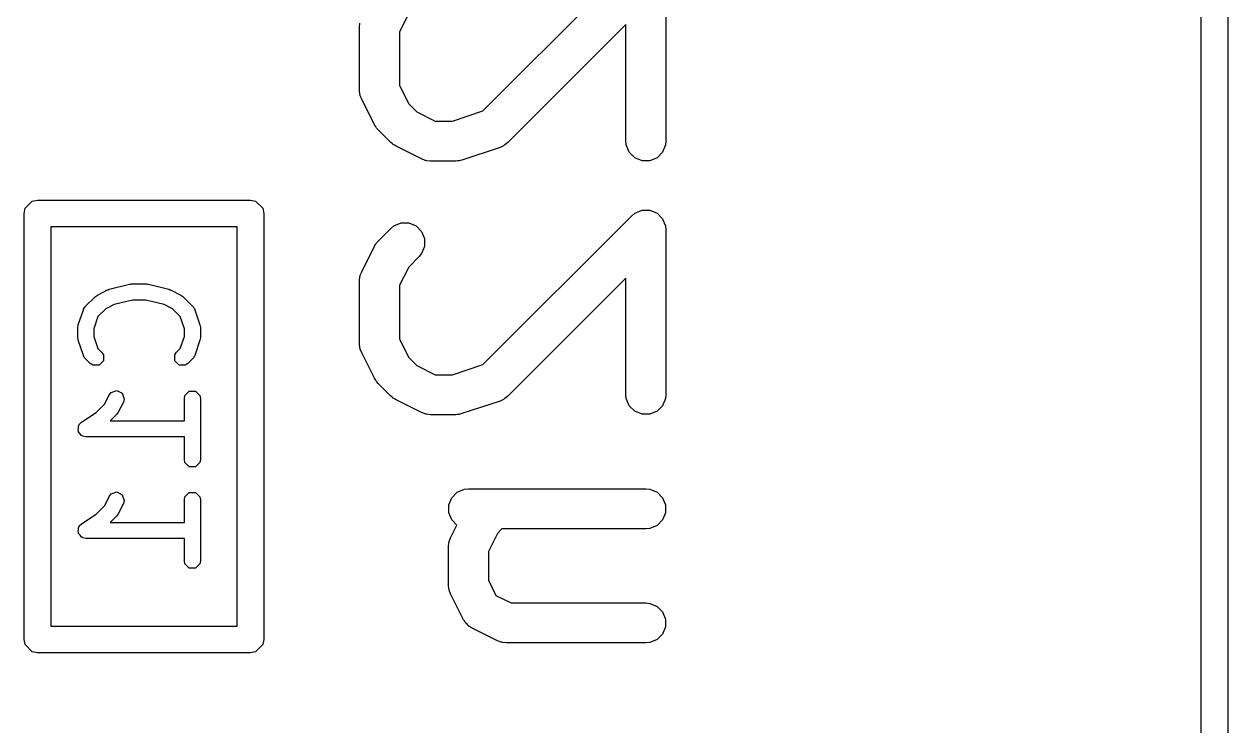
# Model space of a CAD drawing. Header units: inches. Extents: x 4.98 to 6.65, y -4.98 to -3.32.
# Drawn here: x 6.2933 to 6.4713, y -4.1176 to -4.0138 of the extents above; entities that cross this region are included whole.
import ezdxf

# ---------------------------------------------------------------- set-up
doc = ezdxf.new("R2010")
doc.units = ezdxf.units.IN
doc.header["$MEASUREMENT"] = 0
doc.layers.add('BLACK', color=250, linetype='CONTINUOUS')

msp = doc.modelspace()

# ---------------------------------------------------------------- linework, layer by layer
at = {"layer": 'BLACK', "linetype": 'CONTINUOUS'}
for p, q in [((6.47126, -3.49685), (6.47126, -4.75669)), ((6.46732, -4.75472), (6.46732, -3.49882)), ((6.36114, -4.02669), (6.38314, -4.00468)), ((6.38818, -4.00677), (6.38818, -4.03114)), ((6.35016, -4.01227), (6.34881, -4.01497)), ((6.34291, -4.01427), (6.34296, -4.0137)), ((6.34291, -4.02365), (6.34291, -4.01427)), ((6.38228, -4.0139), (6.36482, -4.03136)), ((6.38228, -4.03114), (6.38228, -4.0139)), ((6.34881, -4.01497), (6.34881, -4.02295)), ((6.34881, -4.02295), (6.35016, -4.02565)), ((6.34296, -4.02422), (6.34291, -4.02365)), ((6.343, -4.02432), (6.34296, -4.02422)), ((6.34301, -4.02443), (6.343, -4.02432)), ((6.34322, -4.02497), (6.34301, -4.02443)), ((6.34509, -4.02872), (6.34322, -4.02497)), ((6.35016, -4.02565), (6.35136, -4.02684)), ((6.35136, -4.02684), (6.35406, -4.02819)), ((6.35663, -4.02819), (6.36114, -4.02669)), ((6.34525, -4.02896), (6.34509, -4.02872)), ((6.35406, -4.02819), (6.35663, -4.02819)), ((6.34528, -4.02904), (6.34525, -4.02896)), ((6.34535, -4.02912), (6.34528, -4.02904)), ((6.3454, -4.02921), (6.34535, -4.02912)), ((6.34546, -4.02926), (6.3454, -4.02921)), ((6.34565, -4.02948), (6.34546, -4.02926)), ((6.34752, -4.03136), (6.34565, -4.02948)), ((6.34775, -4.03154), (6.34752, -4.03136)), ((6.3478, -4.0316), (6.34775, -4.03154)), ((6.34789, -4.03166), (6.3478, -4.0316)), ((6.34797, -4.03172), (6.34789, -4.03166)), ((6.34804, -4.03175), (6.34797, -4.03172)), ((6.34829, -4.03191), (6.34804, -4.03175)), ((6.35204, -4.03379), (6.34829, -4.03191)), ((6.36367, -4.03207), (6.35804, -4.03395)), ((6.36419, -4.03184), (6.36367, -4.03207)), ((6.36427, -4.03177), (6.36419, -4.03184)), ((6.36437, -4.03172), (6.36427, -4.03177)), ((6.36482, -4.03136), (6.36437, -4.03172)), ((6.38233, -4.03172), (6.38228, -4.03114)), ((6.38277, -4.03278), (6.38233, -4.03172)), ((6.38813, -4.03172), (6.38768, -4.03278)), ((6.38818, -4.03114), (6.38813, -4.03172)), ((6.35258, -4.03399), (6.35204, -4.03379)), ((6.35268, -4.034), (6.35258, -4.03399)), ((6.35278, -4.03404), (6.35268, -4.034)), ((6.35336, -4.0341), (6.35278, -4.03404)), ((6.35711, -4.0341), (6.35336, -4.0341)), ((6.3574, -4.03407), (6.35711, -4.0341)), ((6.35748, -4.03407), (6.3574, -4.03407)), ((6.35758, -4.03405), (6.35748, -4.03407)), ((6.35768, -4.03404), (6.35758, -4.03405)), ((6.35776, -4.03401), (6.35768, -4.03404)), ((6.35804, -4.03395), (6.35776, -4.03401)), ((6.38359, -4.0336), (6.38277, -4.03278)), ((6.38465, -4.03404), (6.38359, -4.0336)), ((6.38581, -4.03404), (6.38465, -4.03404)), ((6.38687, -4.0336), (6.38581, -4.03404)), ((6.38768, -4.03278), (6.38687, -4.0336)), ((6.29331, -4.04183), (6.29346, -4.04108)), ((6.29346, -4.04108), (6.29452, -4.04001)), ((6.29452, -4.04001), (6.29528, -4.03986)), ((6.29528, -4.03986), (6.32677, -4.03986)), ((6.32677, -4.03986), (6.32752, -4.04001)), ((6.32752, -4.04001), (6.32859, -4.04108)), ((6.32859, -4.04108), (6.32874, -4.04183)), ((6.29331, -4.10482), (6.29331, -4.04183)), ((6.32874, -4.04183), (6.32874, -4.10482)), ((6.36114, -4.06418), (6.38314, -4.04218)), ((6.38314, -4.04218), (6.38359, -4.04181)), ((6.38359, -4.04181), (6.38434, -4.0415)), ((6.38434, -4.0415), (6.38465, -4.04137)), ((6.38465, -4.04137), (6.38581, -4.04137)), ((6.38581, -4.04137), (6.38687, -4.04181)), ((6.38687, -4.04181), (6.38768, -4.04263)), ((6.38768, -4.04263), (6.38794, -4.04325)), ((6.29724, -4.0438), (6.29724, -4.10285)), ((6.3248, -4.0438), (6.29724, -4.0438)), ((6.3248, -4.10285), (6.3248, -4.0438)), ((6.34565, -4.04593), (6.34752, -4.04405)), ((6.34752, -4.04405), (6.34797, -4.04369)), ((6.34797, -4.04369), (6.34903, -4.04325)), ((6.34903, -4.04325), (6.35018, -4.04325)), ((6.35018, -4.04325), (6.35125, -4.04369)), ((6.35125, -4.04369), (6.35206, -4.0445)), ((6.35206, -4.0445), (6.3525, -4.04557)), ((6.38794, -4.04325), (6.38813, -4.04369)), ((6.38813, -4.04369), (6.38818, -4.04427)), ((6.38818, -4.04427), (6.38818, -4.06864)), ((6.34509, -4.0467), (6.34525, -4.04645)), ((6.34525, -4.04645), (6.34528, -4.04638)), ((6.34528, -4.04638), (6.34535, -4.0463)), ((6.34535, -4.0463), (6.3454, -4.04621)), ((6.3454, -4.04621), (6.34546, -4.04616)), ((6.34546, -4.04616), (6.34565, -4.04593)), ((6.3525, -4.04557), (6.3525, -4.04672)), ((6.34322, -4.05045), (6.34509, -4.0467)), ((6.3517, -4.04823), (6.35016, -4.04977)), ((6.35206, -4.04778), (6.3517, -4.04823)), ((6.3525, -4.04672), (6.35206, -4.04778)), ((6.35016, -4.04977), (6.34881, -4.05246)), ((6.34291, -4.05177), (6.34296, -4.05119)), ((6.34291, -4.06114), (6.34291, -4.05177)), ((6.34296, -4.05119), (6.343, -4.05109)), ((6.343, -4.05109), (6.34301, -4.05099)), ((6.34301, -4.05099), (6.34322, -4.05045)), ((6.38228, -4.0514), (6.36482, -4.06885)), ((6.38228, -4.06864), (6.38228, -4.0514)), ((6.30416, -4.0539), (6.30566, -4.05315)), ((6.30566, -4.05315), (6.30578, -4.05311)), ((6.30578, -4.05311), (6.3059, -4.05306)), ((6.3059, -4.05306), (6.3089, -4.05231)), ((6.3089, -4.05231), (6.30905, -4.0523)), ((6.30905, -4.0523), (6.30919, -4.05227)), ((6.30919, -4.05227), (6.31144, -4.05227)), ((6.31144, -4.05227), (6.31158, -4.0523)), ((6.31158, -4.0523), (6.31172, -4.05231)), ((6.31172, -4.05231), (6.31472, -4.05306)), ((6.31472, -4.05306), (6.31484, -4.05311)), ((6.31484, -4.05311), (6.31496, -4.05315)), ((6.31496, -4.05315), (6.31646, -4.0539)), ((6.34881, -4.05246), (6.34881, -4.06044)), ((6.30235, -4.05562), (6.30385, -4.05412)), ((6.30385, -4.05412), (6.30401, -4.05401)), ((6.30401, -4.05401), (6.30416, -4.0539)), ((6.3066, -4.05532), (6.30539, -4.05592)), ((6.30933, -4.05464), (6.3066, -4.05532)), ((6.31129, -4.05464), (6.30933, -4.05464)), ((6.31402, -4.05532), (6.31129, -4.05464)), ((6.31524, -4.05592), (6.31402, -4.05532)), ((6.31646, -4.0539), (6.31661, -4.05401)), ((6.31661, -4.05401), (6.31677, -4.05412)), ((6.31677, -4.05412), (6.31827, -4.05562)), ((6.30132, -4.05833), (6.30207, -4.05608)), ((6.30207, -4.05608), (6.3021, -4.05603)), ((6.3021, -4.056), (6.3022, -4.05584)), ((6.3021, -4.05603), (6.3021, -4.056)), ((6.3022, -4.05584), (6.3023, -4.05568)), ((6.3023, -4.05568), (6.30232, -4.05567)), ((6.30232, -4.05567), (6.30235, -4.05562)), ((6.30422, -4.05709), (6.30362, -4.0589)), ((6.30539, -4.05592), (6.30422, -4.05709)), ((6.3164, -4.05709), (6.31524, -4.05592)), ((6.317, -4.0589), (6.3164, -4.05709)), ((6.31827, -4.05562), (6.3183, -4.05567)), ((6.3183, -4.05567), (6.31833, -4.05568)), ((6.31833, -4.05568), (6.31842, -4.05584)), ((6.31842, -4.05584), (6.31853, -4.056)), ((6.31853, -4.056), (6.31853, -4.05603)), ((6.31853, -4.05603), (6.31856, -4.05608)), ((6.31856, -4.05608), (6.31931, -4.05833)), ((6.30126, -4.0587), (6.30129, -4.05852)), ((6.30126, -4.0602), (6.30126, -4.0587)), ((6.30129, -4.05852), (6.30132, -4.05833)), ((6.30362, -4.0589), (6.30362, -4.06001)), ((6.317, -4.06001), (6.317, -4.0589)), ((6.31931, -4.05833), (6.31933, -4.05852)), ((6.31933, -4.05852), (6.31937, -4.0587)), ((6.31937, -4.0587), (6.31937, -4.0602)), ((6.30129, -4.06039), (6.30126, -4.0602)), ((6.30132, -4.06058), (6.30129, -4.06039)), ((6.30207, -4.06283), (6.30132, -4.06058)), ((6.30362, -4.06001), (6.30422, -4.06182)), ((6.3164, -4.06182), (6.317, -4.06001)), ((6.31931, -4.06058), (6.31856, -4.06283)), ((6.31933, -4.06039), (6.31931, -4.06058)), ((6.31937, -4.0602), (6.31933, -4.06039)), ((6.34881, -4.06044), (6.35016, -4.06314)), ((6.30422, -4.06182), (6.30477, -4.06237)), ((6.30477, -4.06237), (6.30503, -4.06275)), ((6.3156, -4.06275), (6.31585, -4.06237)), ((6.31585, -4.06237), (6.3164, -4.06182)), ((6.34296, -4.06172), (6.34291, -4.06114)), ((6.343, -4.06181), (6.34296, -4.06172)), ((6.34301, -4.06192), (6.343, -4.06181)), ((6.34322, -4.06246), (6.34301, -4.06192)), ((6.34509, -4.06621), (6.34322, -4.06246)), ((6.3021, -4.06288), (6.30207, -4.06283)), ((6.3021, -4.06291), (6.3021, -4.06288)), ((6.3022, -4.06306), (6.3021, -4.06291)), ((6.3023, -4.06323), (6.3022, -4.06306)), ((6.30232, -4.06324), (6.3023, -4.06323)), ((6.30235, -4.06329), (6.30232, -4.06324)), ((6.3031, -4.06404), (6.30235, -4.06329)), ((6.30349, -4.06429), (6.3031, -4.06404)), ((6.30439, -4.06429), (6.30349, -4.06429)), ((6.30503, -4.06365), (6.30439, -4.06429)), ((6.30503, -4.06275), (6.30503, -4.06365)), ((6.3156, -4.06365), (6.3156, -4.06275)), ((6.31623, -4.06429), (6.3156, -4.06365)), ((6.31714, -4.06429), (6.31623, -4.06429)), ((6.31752, -4.06404), (6.31714, -4.06429)), ((6.31827, -4.06329), (6.31752, -4.06404)), ((6.3183, -4.06324), (6.31827, -4.06329)), ((6.31833, -4.06323), (6.3183, -4.06324)), ((6.31842, -4.06306), (6.31833, -4.06323)), ((6.31853, -4.06291), (6.31842, -4.06306)), ((6.31856, -4.06283), (6.31853, -4.06288)), ((6.31853, -4.06288), (6.31853, -4.06291)), ((6.35016, -4.06314), (6.35136, -4.06434)), ((6.35136, -4.06434), (6.35406, -4.06569)), ((6.35663, -4.06569), (6.36114, -4.06418)), ((6.34525, -4.06646), (6.34509, -4.06621)), ((6.35406, -4.06569), (6.35663, -4.06569)), ((6.34528, -4.06653), (6.34525, -4.06646)), ((6.34535, -4.06661), (6.34528, -4.06653)), ((6.3454, -4.0667), (6.34535, -4.06661)), ((6.34546, -4.06675), (6.3454, -4.0667)), ((6.34565, -4.06698), (6.34546, -4.06675)), ((6.34752, -4.06885), (6.34565, -4.06698)), ((6.30522, -4.07), (6.30588, -4.06867)), ((6.30588, -4.06867), (6.30616, -4.06831)), ((6.30616, -4.06831), (6.30702, -4.06802)), ((6.30702, -4.06802), (6.30783, -4.06843)), ((6.30799, -4.06973), (6.30724, -4.07123)), ((6.30783, -4.06843), (6.30812, -4.06929)), ((6.30812, -4.06929), (6.30799, -4.06973)), ((6.317, -4.0692), (6.31709, -4.06875)), ((6.317, -4.07252), (6.317, -4.0692)), ((6.31709, -4.06875), (6.31773, -4.06811)), ((6.31773, -4.06811), (6.31864, -4.06811)), ((6.31864, -4.06811), (6.31928, -4.06875)), ((6.31928, -4.06875), (6.31937, -4.0692)), ((6.31937, -4.0692), (6.31937, -4.0782)), ((6.34775, -4.06904), (6.34752, -4.06885)), ((6.3478, -4.0691), (6.34775, -4.06904)), ((6.34789, -4.06915), (6.3478, -4.0691)), ((6.34797, -4.06922), (6.34789, -4.06915)), ((6.34804, -4.06925), (6.34797, -4.06922)), ((6.34829, -4.06941), (6.34804, -4.06925)), ((6.35204, -4.07128), (6.34829, -4.06941)), ((6.36367, -4.06957), (6.35804, -4.07144)), ((6.36419, -4.06933), (6.36367, -4.06957)), ((6.36427, -4.06926), (6.36419, -4.06933)), ((6.36437, -4.06922), (6.36427, -4.06926)), ((6.36482, -4.06885), (6.36437, -4.06922)), ((6.38233, -4.06922), (6.38228, -4.06864)), ((6.38277, -4.07028), (6.38233, -4.06922)), ((6.38813, -4.06922), (6.38768, -4.07028)), ((6.38818, -4.06864), (6.38813, -4.06922)), ((6.30178, -4.07272), (6.30394, -4.07128)), ((6.30394, -4.07128), (6.30522, -4.07)), ((6.30702, -4.07154), (6.30604, -4.07252)), ((6.30713, -4.07138), (6.30702, -4.07154)), ((6.30724, -4.07123), (6.30713, -4.07138)), ((6.35258, -4.07149), (6.35204, -4.07128)), ((6.35268, -4.0715), (6.35258, -4.07149)), ((6.35278, -4.07154), (6.35268, -4.0715)), ((6.35336, -4.07159), (6.35278, -4.07154)), ((6.35758, -4.07155), (6.35748, -4.07157)), ((6.35768, -4.07154), (6.35758, -4.07155)), ((6.35776, -4.07151), (6.35768, -4.07154)), ((6.35804, -4.07144), (6.35776, -4.07151)), ((6.38359, -4.07109), (6.38277, -4.07028)), ((6.38465, -4.07154), (6.38359, -4.07109)), ((6.38581, -4.07154), (6.38465, -4.07154)), ((6.38687, -4.07109), (6.38581, -4.07154)), ((6.38768, -4.07028), (6.38687, -4.07109)), ((6.30135, -4.07325), (6.30143, -4.07316)), ((6.30135, -4.07359), (6.30135, -4.07325)), ((6.30143, -4.07316), (6.30146, -4.07304)), ((6.30146, -4.07304), (6.30178, -4.07272)), ((6.30604, -4.07252), (6.317, -4.07252)), ((6.35711, -4.07159), (6.35336, -4.07159)), ((6.3574, -4.07156), (6.35711, -4.07159)), ((6.35748, -4.07157), (6.3574, -4.07156)), ((6.30128, -4.07393), (6.30135, -4.07359)), ((6.30135, -4.07403), (6.30128, -4.07393)), ((6.30135, -4.07415), (6.30135, -4.07403)), ((6.30159, -4.0744), (6.30135, -4.07415)), ((6.30178, -4.07468), (6.30159, -4.0744)), ((6.3019, -4.07471), (6.30178, -4.07468)), ((6.30199, -4.07479), (6.3019, -4.07471)), ((6.30244, -4.07488), (6.30199, -4.07479)), ((6.317, -4.07488), (6.30244, -4.07488)), ((6.317, -4.0782), (6.317, -4.07488)), ((6.31709, -4.07865), (6.317, -4.0782)), ((6.31773, -4.07929), (6.31709, -4.07865)), ((6.31928, -4.07865), (6.31864, -4.07929)), ((6.31937, -4.0782), (6.31928, -4.07865)), ((6.31864, -4.07929), (6.31773, -4.07929)), ((6.30522, -4.085), (6.30588, -4.08367)), ((6.30588, -4.08367), (6.30616, -4.08331)), ((6.30616, -4.08331), (6.30702, -4.08302)), ((6.30702, -4.08302), (6.30783, -4.08343)), ((6.30783, -4.08343), (6.30812, -4.08428)), ((6.317, -4.0842), (6.31709, -4.08375)), ((6.31709, -4.08375), (6.31773, -4.08311)), ((6.31773, -4.08311), (6.31864, -4.08311)), ((6.31864, -4.08311), (6.31928, -4.08375)), ((6.31928, -4.08375), (6.31937, -4.0842)), ((6.35609, -4.08494), (6.35653, -4.08387)), ((6.35653, -4.08387), (6.35734, -4.08306)), ((6.35734, -4.08306), (6.35841, -4.08262)), ((6.35841, -4.08262), (6.35898, -4.08256)), ((6.35898, -4.08256), (6.38523, -4.08256)), ((6.38523, -4.08256), (6.38581, -4.08262)), ((6.38581, -4.08262), (6.38687, -4.08306)), ((6.38687, -4.08306), (6.38768, -4.08387)), ((6.38768, -4.08387), (6.38813, -4.08494)), ((6.30394, -4.08628), (6.30522, -4.085)), ((6.30799, -4.08473), (6.30724, -4.08623)), ((6.30812, -4.08428), (6.30799, -4.08473)), ((6.317, -4.08752), (6.317, -4.0842)), ((6.31937, -4.0842), (6.31937, -4.0932)), ((6.35609, -4.08609), (6.35609, -4.08494)), ((6.38813, -4.08494), (6.38813, -4.08609)), ((6.30178, -4.08772), (6.30394, -4.08628)), ((6.30702, -4.08654), (6.30604, -4.08752)), ((6.30604, -4.08752), (6.317, -4.08752)), ((6.30713, -4.08638), (6.30702, -4.08654)), ((6.30724, -4.08623), (6.30713, -4.08638)), ((6.35653, -4.08715), (6.35609, -4.08609)), ((6.35729, -4.08792), (6.35653, -4.08715)), ((6.38768, -4.08715), (6.38687, -4.08797)), ((6.38813, -4.08609), (6.38768, -4.08715)), ((6.30128, -4.08893), (6.30135, -4.08859)), ((6.30135, -4.08903), (6.30128, -4.08893)), ((6.30135, -4.08825), (6.30143, -4.08816)), ((6.30135, -4.08859), (6.30135, -4.08825)), ((6.30135, -4.08915), (6.30135, -4.08903)), ((6.30159, -4.0894), (6.30135, -4.08915)), ((6.30143, -4.08816), (6.30146, -4.08804)), ((6.30146, -4.08804), (6.30178, -4.08772)), ((6.35634, -4.08982), (6.35729, -4.08792)), ((6.36328, -4.08914), (6.36194, -4.09183)), ((6.36395, -4.08847), (6.36328, -4.08914)), ((6.38523, -4.08847), (6.36395, -4.08847)), ((6.38581, -4.08841), (6.38523, -4.08847)), ((6.38687, -4.08797), (6.38581, -4.08841)), ((6.30178, -4.08968), (6.30159, -4.0894)), ((6.3019, -4.08971), (6.30178, -4.08968)), ((6.30199, -4.08979), (6.3019, -4.08971)), ((6.30244, -4.08988), (6.30199, -4.08979)), ((6.317, -4.08988), (6.30244, -4.08988)), ((6.317, -4.0932), (6.317, -4.08988)), ((6.35603, -4.09114), (6.35609, -4.09056)), ((6.35609, -4.09056), (6.35613, -4.09046)), ((6.35613, -4.09036), (6.35634, -4.08982)), ((6.35613, -4.09046), (6.35613, -4.09036)), ((6.35603, -4.09676), (6.35603, -4.09114)), ((6.36194, -4.09183), (6.36194, -4.09606)), ((6.31709, -4.09365), (6.317, -4.0932)), ((6.31773, -4.09429), (6.31709, -4.09365)), ((6.31864, -4.09429), (6.31773, -4.09429)), ((6.31928, -4.09365), (6.31864, -4.09429)), ((6.31937, -4.0932), (6.31928, -4.09365)), ((6.36194, -4.09606), (6.36306, -4.09831)), ((6.35609, -4.09734), (6.35603, -4.09676)), ((6.35613, -4.09744), (6.35609, -4.09734)), ((6.35613, -4.09754), (6.35613, -4.09744)), ((6.35634, -4.09808), (6.35613, -4.09754)), ((6.35822, -4.10183), (6.35634, -4.09808)), ((6.36306, -4.09831), (6.3653, -4.09943)), ((6.3653, -4.09943), (6.38523, -4.09943)), ((6.38523, -4.09943), (6.38581, -4.09949)), ((6.38581, -4.09949), (6.38687, -4.09993)), ((6.38687, -4.09993), (6.38768, -4.10075)), ((6.38768, -4.10075), (6.38813, -4.10181)), ((6.38813, -4.10181), (6.38813, -4.10296)), ((6.29724, -4.10285), (6.3248, -4.10285)), ((6.35828, -4.10193), (6.35822, -4.10183)), ((6.35829, -4.10197), (6.35828, -4.10193)), ((6.35834, -4.10203), (6.35829, -4.10197)), ((6.35852, -4.10232), (6.35834, -4.10203)), ((6.3588, -4.10256), (6.35852, -4.10232)), ((6.35905, -4.10284), (6.3588, -4.10256)), ((6.35934, -4.10303), (6.35905, -4.10284)), ((6.35939, -4.10308), (6.35934, -4.10303)), ((6.35944, -4.10309), (6.35939, -4.10308)), ((6.35954, -4.10315), (6.35944, -4.10309)), ((6.36329, -4.10503), (6.35954, -4.10315)), ((6.38813, -4.10296), (6.38768, -4.10403)), ((6.29346, -4.10558), (6.29331, -4.10482)), ((6.32874, -4.10482), (6.32859, -4.10558)), ((6.36383, -4.10523), (6.36329, -4.10503)), ((6.36393, -4.10524), (6.36383, -4.10523)), ((6.36403, -4.10528), (6.36393, -4.10524)), ((6.36461, -4.10534), (6.36403, -4.10528)), ((6.38523, -4.10534), (6.36461, -4.10534)), ((6.38581, -4.10528), (6.38523, -4.10534)), ((6.38687, -4.10484), (6.38581, -4.10528)), ((6.38768, -4.10403), (6.38687, -4.10484)), ((6.29452, -4.10664), (6.29346, -4.10558)), ((6.29528, -4.10679), (6.29452, -4.10664)), ((6.32677, -4.10679), (6.29528, -4.10679)), ((6.32752, -4.10664), (6.32677, -4.10679)), ((6.32859, -4.10558), (6.32752, -4.10664))]:
    msp.add_line(p, q, dxfattribs=at)

doc.saveas('drawing.dxf')
